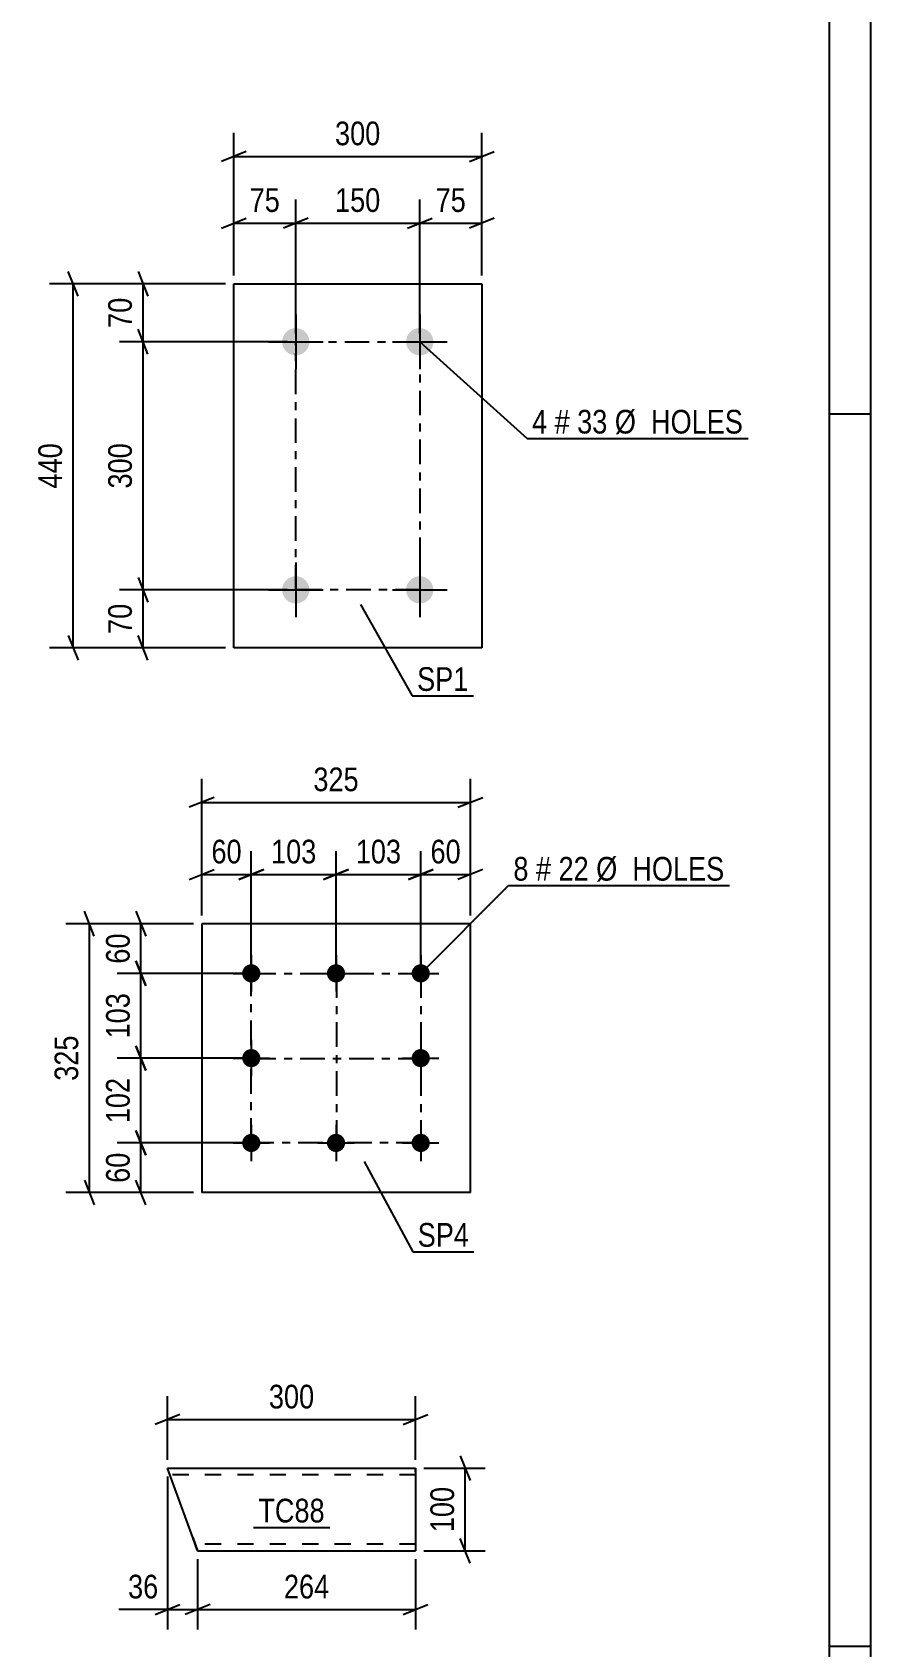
# Model space of a CAD drawing. Header units: millimetres. Extents: x 0 to 841, y 0 to 594.
# Drawn here: x 739.6 to 841, y 298 to 493.2 of the extents above; entities that cross this region are included whole.
import ezdxf

# ---------------------------------------------------------------- set-up
doc = ezdxf.new("R2010")
doc.units = ezdxf.units.MM
doc.linetypes.add('DXK_LINE_DOT2', pattern=[3.9198, 1.9599, -1.9599])
doc.linetypes.add('DXK_LINE_DOT3', pattern=[5.9187, 2.979, -0.9799, 0.9799, -0.9799])
doc.styles.add('Arial Narrow', font='ARIALN.TTF', dxfattribs={"height": 0.2})

# ---------------------------------------------------------------- blocks, each defined once
blk = doc.blocks.new('Unknown-389636314-26907')
at = {"color": 5, "linetype": 'Continuous'}
for p, q in [((841, 0), (841, 594)), ((836, 5), (836, 589)), ((841, 447), (836, 447)), ((841, 298), (836, 298))]:
    blk.add_line(p, q, dxfattribs=at)
blk = doc.blocks.new('Part-389636314-27088 - 27087')
at = {"color": 2, "linetype": 'Continuous'}
for p, q in [((792.56, 385.39), (760.06, 385.39)), ((760.06, 385.39), (760.06, 352.89)), ((792.56, 352.89), (792.56, 385.39)), ((792.56, 352.89), (760.06, 352.89))]:
    blk.add_line(p, q, dxfattribs=at)
blk = doc.blocks.new('Bolt-389636314-27089 - 27087')
at = {"linetype": 'Continuous'}
for points in [[(766.06, 380.49, -1), (766.06, 378.29, -1)], [(776.31, 380.49, -1), (776.31, 378.29, -1)], [(786.56, 380.49, -1), (786.56, 378.29, -1)], [(766.06, 370.24, -1), (766.06, 368.04, -1)], [(786.56, 370.24, -1), (786.56, 368.04, -1)], [(766.06, 359.99, -1), (766.06, 357.79, -1)], [(776.31, 359.99, -1), (776.31, 357.79, -1)], [(786.56, 359.99, -1), (786.56, 357.79, -1)]]:
    blk.add_hatch(color=1, dxfattribs=at).paths.add_polyline_path(points)
at = {"color": 1, "linetype": 'Continuous'}
for p, q in [((766.06, 381.59), (766.06, 377.19)), ((776.31, 381.59), (776.31, 377.19)), ((786.56, 381.59), (786.56, 377.19)), ((763.86, 379.39), (768.26, 379.39)), ((774.11, 379.39), (778.51, 379.39)), ((784.36, 379.39), (788.76, 379.39)), ((766.06, 371.34), (766.06, 366.94)), ((786.56, 371.34), (786.56, 366.94)), ((763.86, 369.14), (768.26, 369.14)), ((784.36, 369.14), (788.76, 369.14)), ((766.06, 361.09), (766.06, 356.69)), ((776.31, 361.09), (776.31, 356.69)), ((786.56, 361.09), (786.56, 356.69)), ((763.86, 358.89), (768.26, 358.89)), ((774.11, 358.89), (778.51, 358.89)), ((784.36, 358.89), (788.76, 358.89))]:
    blk.add_line(p, q, dxfattribs=at)
blk = doc.blocks.new('Bolt-389636314-27111 - 27109')
at = {"linetype": 'Continuous'}
for points in [[(771.44, 457.4, -1), (771.44, 454.1, -1)], [(786.44, 457.4, -1), (786.44, 454.1, -1)], [(771.44, 427.4, -1), (771.44, 424.1, -1)], [(786.44, 427.4, -1), (786.44, 424.1, -1)]]:
    blk.add_hatch(color=1, dxfattribs=at).paths.add_polyline_path(points)
at = {"color": 1, "linetype": 'Continuous'}
for p, q in [((771.44, 459.05), (771.44, 452.45)), ((786.44, 459.05), (786.44, 452.45)), ((768.14, 455.75), (774.74, 455.75)), ((783.14, 455.75), (789.74, 455.75)), ((771.44, 429.05), (771.44, 422.45)), ((786.44, 429.05), (786.44, 422.45)), ((768.14, 425.75), (774.74, 425.75)), ((783.14, 425.75), (789.74, 425.75))]:
    blk.add_line(p, q, dxfattribs=at)
blk = doc.blocks.new('Part-389636314-27110 - 27109')
at = {"color": 2, "linetype": 'Continuous'}
for p, q in [((763.94, 418.75), (763.94, 462.75)), ((763.94, 462.75), (793.94, 462.75)), ((793.94, 462.75), (793.94, 418.75)), ((793.94, 418.75), (763.94, 418.75))]:
    blk.add_line(p, q, dxfattribs=at)
blk = doc.blocks.new('Part-389636314-30190 - 30189')
at = {"color": 2, "linetype": 'Continuous'}
for p, q in [((758.99, 311.18), (755.93, 319.58)), ((755.93, 319.58), (785.93, 319.58)), ((785.93, 319.58), (785.93, 309.58)), ((758.99, 311.18), (759.57, 309.58)), ((759.57, 309.58), (785.93, 309.58))]:
    blk.add_line(p, q, dxfattribs=at)
at = {"color": 7, "linetype": 'DXK_LINE_DOT2'}
for p, q in [((785.93, 318.78), (756.22, 318.78)), ((785.93, 319.11), (785.93, 319.58)), ((759.53, 309.7), (758.99, 311.18)), ((785.93, 310.38), (759.28, 310.38))]:
    blk.add_line(p, q, dxfattribs=at)
blk = doc.blocks.new('Rectangle-389636314-30020 - 27087')
at = {"color": 1, "linetype": 'DXK_LINE_DOT3'}
blk.add_lwpolyline([(766.06, 379.39), (786.56, 379.39), (786.56, 358.89), (766.06, 358.89), (766.06, 379.39)], close=True, dxfattribs=at)
blk = doc.blocks.new('Rectangle-389636314-29651 - 27109')
at = {"color": 1, "linetype": 'DXK_LINE_DOT3'}
blk.add_lwpolyline([(771.44, 455.75), (786.44, 455.75), (786.44, 425.75), (771.44, 425.75), (771.44, 455.75)], close=True, dxfattribs=at)
blk = doc.blocks.new('Line-389636314-30030 - 27087')
at = {"color": 1, "linetype": 'DXK_LINE_DOT3'}
blk.add_line((776.36, 379.39), (776.36, 358.89), dxfattribs=at)
blk = doc.blocks.new('Line-389636314-30037 - 27087')
at = {"color": 1, "linetype": 'DXK_LINE_DOT3'}
blk.add_line((766.06, 369.09), (786.56, 369.09), dxfattribs=at)
blk = doc.blocks.new('StraightDimension-389636314-27547 - 27087')
at = {"color": 7, "linetype": 'Continuous'}
for p, q in [((747.07, 383.89), (745.87, 386.89)), ((759.06, 385.39), (743.62, 385.39)), ((746.47, 352.89), (746.47, 385.39)), ((745.87, 354.39), (747.07, 351.39)), ((759.06, 352.89), (743.62, 352.89))]:
    blk.add_line(p, q, dxfattribs=at)
at = {"color": 0}
blk.add_wipeout([(745.72, 372.48), (741.52, 372.48), (741.52, 365.8), (745.72, 365.8)], dxfattribs=at)
at = {"color": 3, "style": 'Arial Narrow'}
blk.add_text('325', height=2.863, rotation=90.0002, dxfattribs=at).set_placement((745.12, 366.4))
blk = doc.blocks.new('StraightDimension-389636314-30070 - 27087')
at = {"color": 7, "linetype": 'Continuous'}
for p, q in [((760.06, 386.39), (760.06, 402.91)), ((792.56, 386.39), (792.56, 402.91)), ((761.56, 400.66), (758.56, 399.46)), ((791.06, 399.46), (794.06, 400.66)), ((760.06, 400.06), (792.56, 400.06))]:
    blk.add_line(p, q, dxfattribs=at)
at = {"color": 0}
blk.add_wipeout([(779.66, 400.81), (779.66, 405.01), (772.97, 405.01), (772.97, 400.81)], dxfattribs=at)
at = {"color": 3, "style": 'Arial Narrow'}
blk.add_text('325', height=2.863, dxfattribs=at).set_placement((773.57, 401.41))
blk = doc.blocks.new('StraightDimension-389636314-44092 - 27087')
at = {"color": 7, "linetype": 'Continuous'}
for p, q in [((752.1, 386.89), (753.3, 383.89)), ((759.06, 385.39), (749.85, 385.39)), ((752.7, 379.39), (752.7, 385.39)), ((753.3, 377.89), (752.1, 380.89)), ((765.06, 379.39), (749.85, 379.39))]:
    blk.add_line(p, q, dxfattribs=at)
at = {"color": 0}
blk.add_wipeout([(751.95, 384.82), (747.75, 384.82), (747.75, 379.96), (751.95, 379.96)], dxfattribs=at)
at = {"color": 3, "style": 'Arial Narrow'}
blk.add_text('60', height=2.863, rotation=90.0002, dxfattribs=at).set_placement((751.35, 380.56))
blk = doc.blocks.new('StraightDimension-389636314-44095 - 27087')
at = {"color": 7, "linetype": 'Continuous'}
for p, q in [((752.1, 360.39), (753.3, 357.39)), ((765.06, 358.89), (749.85, 358.89)), ((752.7, 352.89), (752.7, 358.89)), ((753.3, 351.39), (752.1, 354.39)), ((759.06, 352.89), (749.85, 352.89))]:
    blk.add_line(p, q, dxfattribs=at)
at = {"color": 0}
blk.add_wipeout([(751.95, 358.32), (747.75, 358.32), (747.75, 353.46), (751.95, 353.46)], dxfattribs=at)
at = {"color": 3, "style": 'Arial Narrow'}
blk.add_text('60', height=2.863, rotation=90.0002, dxfattribs=at).set_placement((751.35, 354.06))
blk = doc.blocks.new('StraightDimension-389636314-44145 - 27087')
at = {"color": 7, "linetype": 'Continuous'}
for p, q in [((786.56, 380.39), (786.56, 394.18)), ((792.56, 386.39), (792.56, 394.18)), ((785.06, 390.73), (788.06, 391.93)), ((786.56, 391.33), (792.56, 391.33)), ((794.06, 391.93), (791.06, 390.73))]:
    blk.add_line(p, q, dxfattribs=at)
at = {"color": 0}
blk.add_wipeout([(791.99, 392.08), (791.99, 396.28), (787.14, 396.28), (787.14, 392.08)], dxfattribs=at)
at = {"color": 3, "style": 'Arial Narrow'}
blk.add_text('60', height=2.863, dxfattribs=at).set_placement((787.74, 392.68))
blk = doc.blocks.new('StraightDimension-389636314-44148 - 27087')
at = {"color": 7, "linetype": 'Continuous'}
for p, q in [((760.06, 386.39), (760.06, 394.18)), ((766.06, 380.39), (766.06, 394.18)), ((758.56, 390.73), (761.56, 391.93)), ((760.06, 391.33), (766.06, 391.33)), ((767.56, 391.93), (764.56, 390.73))]:
    blk.add_line(p, q, dxfattribs=at)
at = {"color": 0}
blk.add_wipeout([(765.49, 392.08), (765.49, 396.28), (760.64, 396.28), (760.64, 392.08)], dxfattribs=at)
at = {"color": 3, "style": 'Arial Narrow'}
blk.add_text('60', height=2.863, dxfattribs=at).set_placement((761.24, 392.68))
blk = doc.blocks.new('StraightDimension-389636314-47507 - 27087')
at = {"color": 7, "linetype": 'Continuous'}
for p, q in [((765.06, 369.14), (749.85, 369.14)), ((752.1, 370.64), (753.3, 367.64)), ((752.7, 358.89), (752.7, 369.14)), ((753.3, 357.39), (752.1, 360.39)), ((765.06, 358.89), (749.85, 358.89))]:
    blk.add_line(p, q, dxfattribs=at)
at = {"color": 0}
blk.add_wipeout([(751.95, 367.36), (747.75, 367.36), (747.75, 360.67), (751.95, 360.67)], dxfattribs=at)
at = {"color": 3, "style": 'Arial Narrow'}
blk.add_text('102', height=2.863, rotation=90.0002, dxfattribs=at).set_placement((751.35, 361.27))
blk = doc.blocks.new('StraightDimension-389636314-47509 - 27087')
at = {"color": 7, "linetype": 'Continuous'}
for p, q in [((752.1, 380.89), (753.3, 377.89)), ((765.06, 379.39), (749.85, 379.39)), ((752.7, 369.14), (752.7, 379.39)), ((765.06, 369.14), (749.85, 369.14)), ((753.3, 367.64), (752.1, 370.64))]:
    blk.add_line(p, q, dxfattribs=at)
at = {"color": 0}
blk.add_wipeout([(751.95, 377.61), (747.75, 377.61), (747.75, 370.92), (751.95, 370.92)], dxfattribs=at)
at = {"color": 3, "style": 'Arial Narrow'}
blk.add_text('103', height=2.863, rotation=90.0002, dxfattribs=at).set_placement((751.35, 371.52))
blk = doc.blocks.new('StraightDimension-389636314-47523 - 27087')
at = {"color": 7, "linetype": 'Continuous'}
for p, q in [((766.06, 380.39), (766.06, 394.18)), ((776.31, 380.39), (776.31, 394.18)), ((764.56, 390.73), (767.56, 391.93)), ((766.06, 391.33), (776.31, 391.33)), ((777.81, 391.93), (774.81, 390.73))]:
    blk.add_line(p, q, dxfattribs=at)
at = {"color": 0}
blk.add_wipeout([(774.53, 392.08), (774.53, 396.28), (767.85, 396.28), (767.85, 392.08)], dxfattribs=at)
at = {"color": 3, "style": 'Arial Narrow'}
blk.add_text('103', height=2.863, dxfattribs=at).set_placement((768.45, 392.68))
blk = doc.blocks.new('StraightDimension-389636314-47525 - 27087')
at = {"color": 7, "linetype": 'Continuous'}
for p, q in [((776.31, 380.39), (776.31, 394.18)), ((786.56, 380.39), (786.56, 394.18)), ((774.81, 390.73), (777.81, 391.93)), ((776.31, 391.33), (786.56, 391.33)), ((788.06, 391.93), (785.06, 390.73))]:
    blk.add_line(p, q, dxfattribs=at)
at = {"color": 0}
blk.add_wipeout([(784.78, 392.08), (784.78, 396.28), (778.1, 396.28), (778.1, 392.08)], dxfattribs=at)
at = {"color": 3, "style": 'Arial Narrow'}
blk.add_text('103', height=2.863, dxfattribs=at).set_placement((778.7, 392.68))
blk = doc.blocks.new('StraightDimension-389636314-27625 - 27109')
at = {"color": 7, "linetype": 'Continuous'}
for p, q in [((770.44, 425.75), (750.11, 425.75)), ((752.36, 427.25), (753.56, 424.25)), ((752.96, 418.75), (752.96, 425.75)), ((753.56, 417.25), (752.36, 420.25)), ((762.94, 418.75), (750.11, 418.75))]:
    blk.add_line(p, q, dxfattribs=at)
at = {"color": 0}
blk.add_wipeout([(752.21, 424.67), (748.01, 424.67), (748.01, 419.82), (752.21, 419.82)], dxfattribs=at)
at = {"color": 3, "style": 'Arial Narrow'}
blk.add_text('70', height=2.863, rotation=90.0002, dxfattribs=at).set_placement((751.61, 420.42))
blk = doc.blocks.new('StraightDimension-389636314-27641 - 27109')
at = {"color": 7, "linetype": 'Continuous'}
for p, q in [((763.94, 463.75), (763.94, 472.94)), ((771.44, 456.75), (771.44, 472.94)), ((762.44, 469.49), (765.44, 470.69)), ((772.94, 470.69), (769.94, 469.49)), ((763.94, 470.09), (771.44, 470.09))]:
    blk.add_line(p, q, dxfattribs=at)
at = {"color": 0}
blk.add_wipeout([(770.12, 470.84), (770.12, 475.04), (765.26, 475.04), (765.26, 470.84)], dxfattribs=at)
at = {"color": 3, "style": 'Arial Narrow'}
blk.add_text('75', height=2.863, dxfattribs=at).set_placement((765.86, 471.44))
blk = doc.blocks.new('StraightDimension-389636314-27624 - 27109')
at = {"color": 7, "linetype": 'Continuous'}
for p, q in [((753.56, 454.25), (752.36, 457.25)), ((770.44, 455.75), (750.11, 455.75)), ((752.96, 425.75), (752.96, 455.75)), ((770.44, 425.75), (750.11, 425.75)), ((752.36, 427.25), (753.56, 424.25))]:
    blk.add_line(p, q, dxfattribs=at)
at = {"color": 0}
blk.add_wipeout([(752.21, 444.09), (748.01, 444.09), (748.01, 437.4), (752.21, 437.4)], dxfattribs=at)
at = {"color": 3, "style": 'Arial Narrow'}
blk.add_text('300', height=2.863, rotation=90.0002, dxfattribs=at).set_placement((751.61, 438))
blk = doc.blocks.new('StraightDimension-389636314-27623 - 27109')
at = {"color": 7, "linetype": 'Continuous'}
for p, q in [((762.94, 462.75), (750.11, 462.75)), ((752.36, 464.25), (753.56, 461.25)), ((752.96, 455.75), (752.96, 462.75)), ((753.56, 454.25), (752.36, 457.25)), ((770.44, 455.75), (750.11, 455.75))]:
    blk.add_line(p, q, dxfattribs=at)
at = {"color": 0}
blk.add_wipeout([(752.21, 461.67), (748.01, 461.67), (748.01, 456.82), (752.21, 456.82)], dxfattribs=at)
at = {"color": 3, "style": 'Arial Narrow'}
blk.add_text('70', height=2.863, rotation=90.0002, dxfattribs=at).set_placement((751.61, 457.42))
blk = doc.blocks.new('StraightDimension-389636314-27635 - 27109')
at = {"color": 7, "linetype": 'Continuous'}
for p, q in [((762.94, 462.75), (741.66, 462.75)), ((745.11, 461.25), (743.91, 464.25)), ((744.51, 418.75), (744.51, 462.75)), ((743.91, 420.25), (745.11, 417.25)), ((762.94, 418.75), (741.66, 418.75))]:
    blk.add_line(p, q, dxfattribs=at)
at = {"color": 0}
blk.add_wipeout([(743.76, 444.09), (739.56, 444.09), (739.56, 437.4), (743.76, 437.4)], dxfattribs=at)
at = {"color": 3, "style": 'Arial Narrow'}
blk.add_text('440', height=2.863, rotation=90.0002, dxfattribs=at).set_placement((743.16, 438))
blk = doc.blocks.new('StraightDimension-389636314-27639 - 27109')
at = {"color": 7, "linetype": 'Continuous'}
for p, q in [((786.44, 456.75), (786.44, 472.94)), ((793.94, 463.75), (793.94, 472.94)), ((784.94, 469.49), (787.94, 470.69)), ((795.44, 470.69), (792.44, 469.49)), ((786.44, 470.09), (793.94, 470.09))]:
    blk.add_line(p, q, dxfattribs=at)
at = {"color": 0}
blk.add_wipeout([(792.62, 470.84), (792.62, 475.04), (787.76, 475.04), (787.76, 470.84)], dxfattribs=at)
at = {"color": 3, "style": 'Arial Narrow'}
blk.add_text('75', height=2.863, dxfattribs=at).set_placement((788.36, 471.44))
blk = doc.blocks.new('StraightDimension-389636314-27640 - 27109')
at = {"color": 7, "linetype": 'Continuous'}
for p, q in [((771.44, 456.75), (771.44, 472.94)), ((786.44, 456.75), (786.44, 472.94)), ((772.94, 470.69), (769.94, 469.49)), ((784.94, 469.49), (787.94, 470.69)), ((771.44, 470.09), (786.44, 470.09))]:
    blk.add_line(p, q, dxfattribs=at)
at = {"color": 0}
blk.add_wipeout([(782.28, 470.84), (782.28, 475.04), (775.59, 475.04), (775.59, 470.84)], dxfattribs=at)
at = {"color": 3, "style": 'Arial Narrow'}
blk.add_text('150', height=2.863, dxfattribs=at).set_placement((776.19, 471.44))
blk = doc.blocks.new('StraightDimension-389636314-27651 - 27109')
at = {"color": 7, "linetype": 'Continuous'}
for p, q in [((763.94, 463.75), (763.94, 481)), ((793.94, 463.75), (793.94, 481)), ((765.44, 478.75), (762.44, 477.55)), ((792.44, 477.55), (795.44, 478.75)), ((763.94, 478.15), (793.94, 478.15))]:
    blk.add_line(p, q, dxfattribs=at)
at = {"color": 0}
blk.add_wipeout([(782.28, 478.9), (782.28, 483.1), (775.59, 483.1), (775.59, 478.9)], dxfattribs=at)
at = {"color": 3, "style": 'Arial Narrow'}
blk.add_text('300', height=2.863, dxfattribs=at).set_placement((776.19, 479.5))
blk = doc.blocks.new('StraightDimension-389636314-30431 - 30189')
at = {"color": 7, "linetype": 'Continuous'}
for p, q in [((755.93, 320.58), (755.93, 328.29)), ((785.93, 320.58), (785.93, 328.29)), ((757.43, 326.04), (754.43, 324.84)), ((784.43, 324.84), (787.43, 326.04)), ((755.93, 325.44), (785.93, 325.44))]:
    blk.add_line(p, q, dxfattribs=at)
at = {"color": 0}
blk.add_wipeout([(774.27, 326.19), (774.27, 330.39), (767.59, 330.39), (767.59, 326.19)], dxfattribs=at)
at = {"color": 3, "style": 'Arial Narrow'}
blk.add_text('300', height=2.863, dxfattribs=at).set_placement((768.19, 326.79))
blk = doc.blocks.new('StraightDimension-389636314-30386 - 30189')
at = {"color": 7, "linetype": 'Continuous'}
for p, q in [((755.93, 318.58), (755.93, 300.07)), ((759.57, 308.58), (759.57, 300.07)), ((754.43, 301.87), (757.43, 303.07)), ((761.07, 303.07), (758.07, 301.87)), ((755.93, 302.47), (759.57, 302.47))]:
    blk.add_line(p, q, dxfattribs=at)
at = {"color": 0}
blk.add_wipeout([(755.41, 303.22), (755.41, 307.42), (750.55, 307.42), (750.55, 303.22)], dxfattribs=at)
at = {"color": 7, "linetype": 'Continuous'}
blk.add_line((755.93, 302.47), (750.03, 302.47), dxfattribs=at)
blk.add_line((755.93, 302.47), (750.03, 302.47), dxfattribs=at)
at = {"color": 3, "style": 'Arial Narrow'}
blk.add_text('36', height=2.863, dxfattribs=at).set_placement((751.15, 303.82))
blk = doc.blocks.new('StraightDimension-389636314-30385 - 30189')
at = {"color": 7, "linetype": 'Continuous'}
for p, q in [((759.57, 308.58), (759.57, 300.07)), ((785.93, 308.58), (785.93, 300.07)), ((761.07, 303.07), (758.07, 301.87)), ((784.43, 301.87), (787.43, 303.07)), ((759.57, 302.47), (785.93, 302.47))]:
    blk.add_line(p, q, dxfattribs=at)
at = {"color": 0}
blk.add_wipeout([(776.09, 303.22), (776.09, 307.42), (769.41, 307.42), (769.41, 303.22)], dxfattribs=at)
at = {"color": 3, "style": 'Arial Narrow'}
blk.add_text('264', height=2.863, dxfattribs=at).set_placement((770.01, 303.82))
blk = doc.blocks.new('StraightDimension-389636314-30420 - 30189')
at = {"color": 7, "linetype": 'Continuous'}
for p, q in [((791.34, 321.08), (792.54, 318.08)), ((786.93, 319.58), (794.34, 319.58)), ((791.94, 309.58), (791.94, 319.58)), ((792.54, 308.08), (791.34, 311.08)), ((786.93, 309.58), (794.34, 309.58))]:
    blk.add_line(p, q, dxfattribs=at)
at = {"color": 0}
blk.add_wipeout([(791.19, 317.92), (786.99, 317.92), (786.99, 311.23), (791.19, 311.23)], dxfattribs=at)
at = {"color": 3, "style": 'Arial Narrow'}
blk.add_text('100', height=2.863, rotation=90.0002, dxfattribs=at).set_placement((790.59, 311.83))
blk = doc.blocks.new('Mark-389636314-27884 - 27087')
at = {"color": 0}
blk.add_wipeout([(792.4, 346.34), (792.4, 349.34), (786.19, 349.34), (786.19, 346.34)], dxfattribs=at)
blk.add_wipeout([(792.4, 346.34), (792.4, 349.34), (786.19, 349.34), (786.19, 346.34)], dxfattribs=at)
at = {"color": 30, "linetype": 'Continuous'}
for p, q in [((779.73, 356.65), (785.59, 345.74)), ((785.59, 345.74), (793, 345.74))]:
    blk.add_line(p, q, dxfattribs=at)
at = {"color": 3, "style": 'Arial Narrow'}
blk.add_text('SP4', height=2.863, dxfattribs=at).set_placement((786.19, 346.34))
blk = doc.blocks.new('Mark-389636314-27887 - 27087')
at = {"color": 0}
blk.add_wipeout([(799.6, 390.6), (799.6, 393.6), (797.77, 393.6), (797.77, 390.6)], dxfattribs=at)
blk.add_wipeout([(799.6, 390.6), (799.6, 393.6), (797.77, 393.6), (797.77, 390.6)], dxfattribs=at)
at = {"color": 7, "linetype": 'Continuous'}
blk.add_line((786.56, 379.39), (797.17, 390), dxfattribs=at)
at = {"color": 3, "style": 'Arial Narrow'}
blk.add_text('8', height=2.86, dxfattribs=at).set_placement((797.77, 390.6))
at = {"color": 0}
blk.add_wipeout([(802.33, 390.6), (802.33, 393.6), (800.5, 393.6), (800.5, 390.6)], dxfattribs=at)
blk.add_wipeout([(802.33, 390.6), (802.33, 393.6), (800.5, 393.6), (800.5, 390.6)], dxfattribs=at)
blk.add_wipeout([(806.88, 390.6), (806.88, 393.6), (803.23, 393.6), (803.23, 390.6)], dxfattribs=at)
blk.add_wipeout([(806.88, 390.6), (806.88, 393.6), (803.23, 393.6), (803.23, 390.6)], dxfattribs=at)
at = {"color": 3, "style": 'Arial Narrow'}
for s, height, p in [('#', 2.86, (800.5, 390.6)), ('22', 2.863, (803.23, 390.6))]:
    blk.add_text(s, height=height, dxfattribs=at).set_placement(p)
at = {"color": 0}
blk.add_wipeout([(823.31, 390.6), (823.31, 393.6), (807.78, 393.6), (807.78, 390.6)], dxfattribs=at)
blk.add_wipeout([(823.31, 390.6), (823.31, 393.6), (807.78, 393.6), (807.78, 390.6)], dxfattribs=at)
at = {"color": 7, "linetype": 'Continuous'}
blk.add_line((797.17, 390), (823.91, 390), dxfattribs=at)
at = {"color": 3, "style": 'Arial Narrow'}
blk.add_text('Ø  HOLES', height=2.863, dxfattribs=at).set_placement((807.78, 390.6))
blk = doc.blocks.new('Mark-389636314-27893 - 27109')
at = {"color": 0}
blk.add_wipeout([(792.34, 413.54), (792.34, 416.54), (786.12, 416.54), (786.12, 413.54)], dxfattribs=at)
blk.add_wipeout([(792.34, 413.54), (792.34, 416.54), (786.12, 416.54), (786.12, 413.54)], dxfattribs=at)
at = {"color": 30, "linetype": 'Continuous'}
for p, q in [((779.27, 424), (785.52, 412.94)), ((785.52, 412.94), (792.94, 412.94))]:
    blk.add_line(p, q, dxfattribs=at)
at = {"color": 3, "style": 'Arial Narrow'}
blk.add_text('SP1', height=2.863, dxfattribs=at).set_placement((786.12, 413.54))
blk = doc.blocks.new('Mark-389636314-27896 - 27109')
at = {"color": 0}
blk.add_wipeout([(801.86, 444.65), (801.86, 447.65), (800.03, 447.65), (800.03, 444.65)], dxfattribs=at)
blk.add_wipeout([(801.86, 444.65), (801.86, 447.65), (800.03, 447.65), (800.03, 444.65)], dxfattribs=at)
at = {"color": 7, "linetype": 'Continuous'}
blk.add_line((786.44, 455.75), (799.43, 444.05), dxfattribs=at)
at = {"color": 3, "style": 'Arial Narrow'}
blk.add_text('4', height=2.86, dxfattribs=at).set_placement((800.03, 444.65))
at = {"color": 0}
blk.add_wipeout([(804.58, 444.65), (804.58, 447.65), (802.76, 447.65), (802.76, 444.65)], dxfattribs=at)
blk.add_wipeout([(804.58, 444.65), (804.58, 447.65), (802.76, 447.65), (802.76, 444.65)], dxfattribs=at)
blk.add_wipeout([(809.14, 444.65), (809.14, 447.65), (805.48, 447.65), (805.48, 444.65)], dxfattribs=at)
blk.add_wipeout([(809.14, 444.65), (809.14, 447.65), (805.48, 447.65), (805.48, 444.65)], dxfattribs=at)
at = {"color": 3, "style": 'Arial Narrow'}
for s, height, p in [('#', 2.86, (802.76, 444.65)), ('33', 2.863, (805.48, 444.65))]:
    blk.add_text(s, height=height, dxfattribs=at).set_placement(p)
at = {"color": 0}
blk.add_wipeout([(825.57, 444.65), (825.57, 447.65), (810.04, 447.65), (810.04, 444.65)], dxfattribs=at)
blk.add_wipeout([(825.57, 444.65), (825.57, 447.65), (810.04, 447.65), (810.04, 444.65)], dxfattribs=at)
at = {"color": 7, "linetype": 'Continuous'}
blk.add_line((799.43, 444.05), (826.17, 444.05), dxfattribs=at)
at = {"color": 3, "style": 'Arial Narrow'}
blk.add_text('Ø  HOLES', height=2.863, dxfattribs=at).set_placement((810.04, 444.65))
blk = doc.blocks.new('Mark-389636314-30309 - 30189')
at = {"color": 0}
blk.add_wipeout([(774.95, 313.01), (774.95, 316.01), (766.91, 316.01), (766.91, 313.01)], dxfattribs=at)
blk.add_wipeout([(774.95, 313.01), (774.95, 316.01), (766.91, 316.01), (766.91, 313.01)], dxfattribs=at)
at = {"color": 30, "linetype": 'Continuous'}
blk.add_line((766.31, 312.41), (775.55, 312.41), dxfattribs=at)
at = {"color": 3, "style": 'Arial Narrow'}
blk.add_text('TC88', height=2.863, dxfattribs=at).set_placement((766.91, 313.01))

msp = doc.modelspace()

# ---------------------------------------------------------------- block references
for name in ['Unknown-389636314-26907', 'Part-389636314-27110 - 27109', 'Bolt-389636314-27111 - 27109', 'Rectangle-389636314-29651 - 27109', 'Part-389636314-27088 - 27087', 'Bolt-389636314-27089 - 27087', 'Rectangle-389636314-30020 - 27087', 'Line-389636314-30030 - 27087', 'Line-389636314-30037 - 27087', 'Part-389636314-30190 - 30189']:
    msp.add_blockref(name, (0, 0))

# ---------------------------------------------------------------- next in the draw order: block references
for name in ['StraightDimension-389636314-27641 - 27109', 'StraightDimension-389636314-27639 - 27109', 'Mark-389636314-27896 - 27109', 'StraightDimension-389636314-27625 - 27109', 'Mark-389636314-27893 - 27109', 'StraightDimension-389636314-27547 - 27087', 'Mark-389636314-27884 - 27087', 'StraightDimension-389636314-30431 - 30189', 'StraightDimension-389636314-30386 - 30189', 'Mark-389636314-30309 - 30189']:
    msp.add_blockref(name, (0, 0))

# ---------------------------------------------------------------- next in the draw order: block references
for name in ['StraightDimension-389636314-27624 - 27109', 'StraightDimension-389636314-30070 - 27087', 'StraightDimension-389636314-44095 - 27087', 'StraightDimension-389636314-30385 - 30189']:
    msp.add_blockref(name, (0, 0))

# ---------------------------------------------------------------- next in the draw order: block references
for name in ['StraightDimension-389636314-27623 - 27109', 'StraightDimension-389636314-44145 - 27087', 'StraightDimension-389636314-44092 - 27087', 'StraightDimension-389636314-47507 - 27087', 'StraightDimension-389636314-30420 - 30189']:
    msp.add_blockref(name, (0, 0))

# ---------------------------------------------------------------- next in the draw order: block references
for name in ['StraightDimension-389636314-27640 - 27109', 'StraightDimension-389636314-27635 - 27109', 'StraightDimension-389636314-44148 - 27087']:
    msp.add_blockref(name, (0, 0))

# ---------------------------------------------------------------- next in the draw order: block references
for name in ['StraightDimension-389636314-27651 - 27109', 'StraightDimension-389636314-47509 - 27087']:
    msp.add_blockref(name, (0, 0))

# ---------------------------------------------------------------- next in the draw order: block references
msp.add_blockref('StraightDimension-389636314-47523 - 27087', (0, 0))

# ---------------------------------------------------------------- next in the draw order: block references
msp.add_blockref('StraightDimension-389636314-47525 - 27087', (0, 0))

# ---------------------------------------------------------------- next in the draw order: block references
msp.add_blockref('Mark-389636314-27887 - 27087', (0, 0))

doc.saveas('drawing.dxf')
